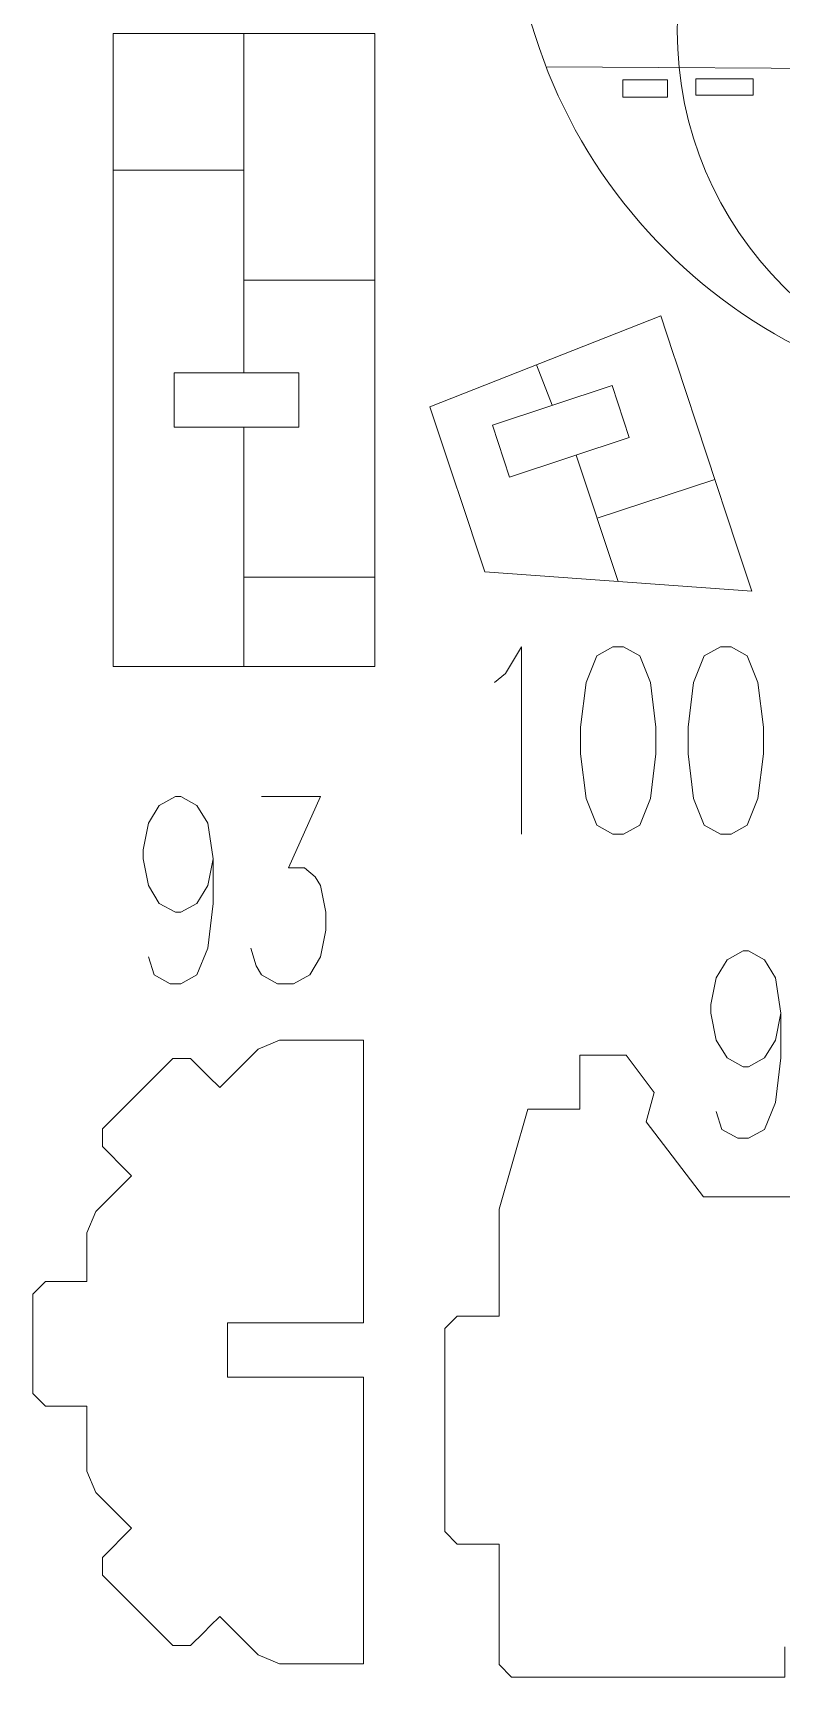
# Model space of a CAD drawing. Header units: millimetres. Extents: x -182 to 179, y -139 to 136.
# Drawn here: x -64 to -18.4, y -136.3 to -36.1 of the extents above; entities that cross this region are included whole.
import ezdxf

# ---------------------------------------------------------------- set-up
doc = ezdxf.new("R2010")
doc.units = ezdxf.units.MM
doc.header["$MEASUREMENT"] = 0
doc.layers.add('Layer 1', color=7, linetype='Continuous')

msp = doc.modelspace()

# ---------------------------------------------------------------- linework, layer by layer
at = {"layer": 'Layer 1', "color": 5, "lineweight": 9}
for points in [[(-28.063, -40.0598), (-25.351, -40.0598), (-25.351, -39.0014), (-28.063, -39.0014), (-28.063, -40.0598)], [(-23.6312, -39.9275), (-20.1254, -39.9275), (-20.1254, -38.9353), (-23.6312, -38.9353), (-23.6312, -39.9275)]]:
    msp.add_lwpolyline(points, close=True, dxfattribs=at)
at = {"layer": 'Layer 1', "color": 1, "lineweight": 9}
for points, knots in [([(-16.8286, -19.0989), (-21.6718, -23.1329), (-24.7547, -29.209), (-24.7547, -36.005), (-24.7547, -36.005), (-24.7547, -48.1507), (-14.9085, -57.9969), (-2.7628, -57.9969), (-2.7628, -57.9969), (9.3829, -57.9969), (19.2291, -48.1507), (19.2291, -36.005), (19.2291, -36.005), (19.2291, -29.0303), (15.9821, -22.8137), (10.9174, -18.7849)], [0, 0, 0, 0, 0.2, 0.2, 0.2, 0.2, 0.4, 0.4, 0.4, 0.4, 0.6, 0.6, 0.6, 0.6, 1, 1, 1, 1]), ([(-35.8765, -75.6937), (-35.8765, -75.6937), (-35.2187, -75.1563), (-35.2187, -75.1563), (-35.2187, -75.1563), (-35.2187, -75.1563), (-34.2366, -73.5279), (-34.2366, -73.5279), (-34.2366, -73.5279), (-34.2366, -73.5279), (-34.2366, -84.9274), (-34.2366, -84.9274)], [0, 0, 0, 0, 0.25, 0.25, 0.25, 0.25, 0.5, 0.5, 0.5, 0.5, 1, 1, 1, 1]), ([(-28.6787, -73.5279), (-28.6787, -73.5279), (-29.6606, -74.0653), (-29.6606, -74.0653), (-29.6606, -74.0653), (-29.6606, -74.0653), (-30.3088, -75.6937), (-30.3088, -75.6937), (-30.3088, -75.6937), (-30.3088, -75.6937), (-30.6426, -78.4133), (-30.6426, -78.4133), (-30.6426, -78.4133), (-30.6426, -78.4133), (-30.6426, -80.0418), (-30.6426, -80.0418), (-30.6426, -80.0418), (-30.6426, -80.0418), (-30.3088, -82.7614), (-30.3088, -82.7614), (-30.3088, -82.7614), (-30.3088, -82.7614), (-29.6606, -84.3899), (-29.6606, -84.3899), (-29.6606, -84.3899), (-29.6606, -84.3899), (-28.6787, -84.9274), (-28.6787, -84.9274), (-28.6787, -84.9274), (-28.6787, -84.9274), (-28.0208, -84.9274), (-28.0208, -84.9274), (-28.0208, -84.9274), (-28.0208, -84.9274), (-27.0387, -84.3899), (-27.0387, -84.3899), (-27.0387, -84.3899), (-27.0387, -84.3899), (-26.3809, -82.7614), (-26.3809, -82.7614), (-26.3809, -82.7614), (-26.3809, -82.7614), (-26.0568, -80.0418), (-26.0568, -80.0418), (-26.0568, -80.0418), (-26.0568, -80.0418), (-26.0568, -78.4133), (-26.0568, -78.4133), (-26.0568, -78.4133), (-26.0568, -78.4133), (-26.3809, -75.6937), (-26.3809, -75.6937), (-26.3809, -75.6937), (-26.3809, -75.6937), (-27.0387, -74.0653), (-27.0387, -74.0653), (-27.0387, -74.0653), (-27.0387, -74.0653), (-28.0208, -73.5279), (-28.0208, -73.5279), (-28.0208, -73.5279), (-28.0208, -73.5279), (-28.6787, -73.5279), (-28.6787, -73.5279)], [0, 0, 0, 0, 0.05882353, 0.05882353, 0.05882353, 0.05882353, 0.11764706, 0.11764706, 0.11764706, 0.11764706, 0.17647059, 0.17647059, 0.17647059, 0.17647059, 0.23529412, 0.23529412, 0.23529412, 0.23529412, 0.29411765, 0.29411765, 0.29411765, 0.29411765, 0.35294118, 0.35294118, 0.35294118, 0.35294118, 0.41176471, 0.41176471, 0.41176471, 0.41176471, 0.47058824, 0.47058824, 0.47058824, 0.47058824, 0.52941176, 0.52941176, 0.52941176, 0.52941176, 0.58823529, 0.58823529, 0.58823529, 0.58823529, 0.64705882, 0.64705882, 0.64705882, 0.64705882, 0.70588235, 0.70588235, 0.70588235, 0.70588235, 0.76470588, 0.76470588, 0.76470588, 0.76470588, 0.82352941, 0.82352941, 0.82352941, 0.82352941, 0.88235294, 0.88235294, 0.88235294, 0.88235294, 1, 1, 1, 1]), ([(-22.1289, -73.5279), (-22.1289, -73.5279), (-23.111, -74.0653), (-23.111, -74.0653), (-23.111, -74.0653), (-23.111, -74.0653), (-23.7689, -75.6937), (-23.7689, -75.6937), (-23.7689, -75.6937), (-23.7689, -75.6937), (-24.0929, -78.4133), (-24.0929, -78.4133), (-24.0929, -78.4133), (-24.0929, -78.4133), (-24.0929, -80.0418), (-24.0929, -80.0418), (-24.0929, -80.0418), (-24.0929, -80.0418), (-23.7689, -82.7614), (-23.7689, -82.7614), (-23.7689, -82.7614), (-23.7689, -82.7614), (-23.111, -84.3899), (-23.111, -84.3899), (-23.111, -84.3899), (-23.111, -84.3899), (-22.1289, -84.9274), (-22.1289, -84.9274), (-22.1289, -84.9274), (-22.1289, -84.9274), (-21.4711, -84.9274), (-21.4711, -84.9274), (-21.4711, -84.9274), (-21.4711, -84.9274), (-20.4891, -84.3899), (-20.4891, -84.3899), (-20.4891, -84.3899), (-20.4891, -84.3899), (-19.841, -82.7614), (-19.841, -82.7614), (-19.841, -82.7614), (-19.841, -82.7614), (-19.5072, -80.0418), (-19.5072, -80.0418), (-19.5072, -80.0418), (-19.5072, -80.0418), (-19.5072, -78.4133), (-19.5072, -78.4133), (-19.5072, -78.4133), (-19.5072, -78.4133), (-19.841, -75.6937), (-19.841, -75.6937), (-19.841, -75.6937), (-19.841, -75.6937), (-20.4891, -74.0653), (-20.4891, -74.0653), (-20.4891, -74.0653), (-20.4891, -74.0653), (-21.4711, -73.5279), (-21.4711, -73.5279), (-21.4711, -73.5279), (-21.4711, -73.5279), (-22.1289, -73.5279), (-22.1289, -73.5279)], [0, 0, 0, 0, 0.05882353, 0.05882353, 0.05882353, 0.05882353, 0.11764706, 0.11764706, 0.11764706, 0.11764706, 0.17647059, 0.17647059, 0.17647059, 0.17647059, 0.23529412, 0.23529412, 0.23529412, 0.23529412, 0.29411765, 0.29411765, 0.29411765, 0.29411765, 0.35294118, 0.35294118, 0.35294118, 0.35294118, 0.41176471, 0.41176471, 0.41176471, 0.41176471, 0.47058824, 0.47058824, 0.47058824, 0.47058824, 0.52941176, 0.52941176, 0.52941176, 0.52941176, 0.58823529, 0.58823529, 0.58823529, 0.58823529, 0.64705882, 0.64705882, 0.64705882, 0.64705882, 0.70588235, 0.70588235, 0.70588235, 0.70588235, 0.76470588, 0.76470588, 0.76470588, 0.76470588, 0.82352941, 0.82352941, 0.82352941, 0.82352941, 0.88235294, 0.88235294, 0.88235294, 0.88235294, 1, 1, 1, 1]), ([(-53.0246, -86.4318), (-53.0246, -86.4318), (-53.3486, -88.0603), (-53.3486, -88.0603), (-53.3486, -88.0603), (-53.3486, -88.0603), (-54.0066, -89.1514), (-54.0066, -89.1514), (-54.0066, -89.1514), (-54.0066, -89.1514), (-54.9885, -89.6888), (-54.9885, -89.6888), (-54.9885, -89.6888), (-54.9885, -89.6888), (-55.3126, -89.6888), (-55.3126, -89.6888), (-55.3126, -89.6888), (-55.3126, -89.6888), (-56.2945, -89.1514), (-56.2945, -89.1514), (-56.2945, -89.1514), (-56.2945, -89.1514), (-56.9525, -88.0603), (-56.9525, -88.0603), (-56.9525, -88.0603), (-56.9525, -88.0603), (-57.2765, -86.4318), (-57.2765, -86.4318), (-57.2765, -86.4318), (-57.2765, -86.4318), (-57.2765, -85.8944), (-57.2765, -85.8944), (-57.2765, -85.8944), (-57.2765, -85.8944), (-56.9525, -84.266), (-56.9525, -84.266), (-56.9525, -84.266), (-56.9525, -84.266), (-56.2945, -83.1748), (-56.2945, -83.1748), (-56.2945, -83.1748), (-56.2945, -83.1748), (-55.3126, -82.6374), (-55.3126, -82.6374), (-55.3126, -82.6374), (-55.3126, -82.6374), (-54.9885, -82.6374), (-54.9885, -82.6374), (-54.9885, -82.6374), (-54.9885, -82.6374), (-54.0066, -83.1748), (-54.0066, -83.1748), (-54.0066, -83.1748), (-54.0066, -83.1748), (-53.3486, -84.266), (-53.3486, -84.266), (-53.3486, -84.266), (-53.3486, -84.266), (-53.0246, -86.4318), (-53.0246, -86.4318), (-53.0246, -86.4318), (-53.0246, -86.4318), (-53.0246, -89.1514), (-53.0246, -89.1514), (-53.0246, -89.1514), (-53.0246, -89.1514), (-53.3486, -91.871), (-53.3486, -91.871), (-53.3486, -91.871), (-53.3486, -91.871), (-54.0066, -93.4995), (-54.0066, -93.4995), (-54.0066, -93.4995), (-54.0066, -93.4995), (-54.9885, -94.0369), (-54.9885, -94.0369), (-54.9885, -94.0369), (-54.9885, -94.0369), (-55.6366, -94.0369), (-55.6366, -94.0369), (-55.6366, -94.0369), (-55.6366, -94.0369), (-56.6186, -93.4995), (-56.6186, -93.4995), (-56.6186, -93.4995), (-56.6186, -93.4995), (-56.9525, -92.4085), (-56.9525, -92.4085)], [0, 0, 0, 0, 0.04347826, 0.04347826, 0.04347826, 0.04347826, 0.08695652, 0.08695652, 0.08695652, 0.08695652, 0.13043478, 0.13043478, 0.13043478, 0.13043478, 0.17391304, 0.17391304, 0.17391304, 0.17391304, 0.2173913, 0.2173913, 0.2173913, 0.2173913, 0.26086957, 0.26086957, 0.26086957, 0.26086957, 0.30434783, 0.30434783, 0.30434783, 0.30434783, 0.34782609, 0.34782609, 0.34782609, 0.34782609, 0.39130435, 0.39130435, 0.39130435, 0.39130435, 0.43478261, 0.43478261, 0.43478261, 0.43478261, 0.47826087, 0.47826087, 0.47826087, 0.47826087, 0.52173913, 0.52173913, 0.52173913, 0.52173913, 0.56521739, 0.56521739, 0.56521739, 0.56521739, 0.60869565, 0.60869565, 0.60869565, 0.60869565, 0.65217391, 0.65217391, 0.65217391, 0.65217391, 0.69565217, 0.69565217, 0.69565217, 0.69565217, 0.73913043, 0.73913043, 0.73913043, 0.73913043, 0.7826087, 0.7826087, 0.7826087, 0.7826087, 0.82608696, 0.82608696, 0.82608696, 0.82608696, 0.86956522, 0.86956522, 0.86956522, 0.86956522, 0.91304348, 0.91304348, 0.91304348, 0.91304348, 1, 1, 1, 1]), ([(-50.0787, -82.6374), (-50.0787, -82.6374), (-46.4748, -82.6374), (-46.4748, -82.6374), (-46.4748, -82.6374), (-46.4748, -82.6374), (-48.4388, -86.9855), (-48.4388, -86.9855), (-48.4388, -86.9855), (-48.4388, -86.9855), (-47.4568, -86.9855), (-47.4568, -86.9855), (-47.4568, -86.9855), (-47.4568, -86.9855), (-46.7989, -87.5229), (-46.7989, -87.5229), (-46.7989, -87.5229), (-46.7989, -87.5229), (-46.4748, -88.0603), (-46.4748, -88.0603), (-46.4748, -88.0603), (-46.4748, -88.0603), (-46.1508, -89.6888), (-46.1508, -89.6888), (-46.1508, -89.6888), (-46.1508, -89.6888), (-46.1508, -90.7799), (-46.1508, -90.7799), (-46.1508, -90.7799), (-46.1508, -90.7799), (-46.4748, -92.4085), (-46.4748, -92.4085), (-46.4748, -92.4085), (-46.4748, -92.4085), (-47.1328, -93.4995), (-47.1328, -93.4995), (-47.1328, -93.4995), (-47.1328, -93.4995), (-48.1147, -94.0369), (-48.1147, -94.0369), (-48.1147, -94.0369), (-48.1147, -94.0369), (-49.0967, -94.0369), (-49.0967, -94.0369), (-49.0967, -94.0369), (-49.0967, -94.0369), (-50.0787, -93.4995), (-50.0787, -93.4995), (-50.0787, -93.4995), (-50.0787, -93.4995), (-50.4027, -92.9458), (-50.4027, -92.9458), (-50.4027, -92.9458), (-50.4027, -92.9458), (-50.7268, -91.871), (-50.7268, -91.871)], [0, 0, 0, 0, 0.06666667, 0.06666667, 0.06666667, 0.06666667, 0.13333333, 0.13333333, 0.13333333, 0.13333333, 0.2, 0.2, 0.2, 0.2, 0.26666667, 0.26666667, 0.26666667, 0.26666667, 0.33333333, 0.33333333, 0.33333333, 0.33333333, 0.4, 0.4, 0.4, 0.4, 0.46666667, 0.46666667, 0.46666667, 0.46666667, 0.53333333, 0.53333333, 0.53333333, 0.53333333, 0.6, 0.6, 0.6, 0.6, 0.66666667, 0.66666667, 0.66666667, 0.66666667, 0.73333333, 0.73333333, 0.73333333, 0.73333333, 0.8, 0.8, 0.8, 0.8, 0.86666667, 0.86666667, 0.86666667, 0.86666667, 1, 1, 1, 1]), ([(-18.4523, -95.8389), (-18.4523, -95.8389), (-18.7763, -97.4674), (-18.7763, -97.4674), (-18.7763, -97.4674), (-18.7763, -97.4674), (-19.4343, -98.5585), (-19.4343, -98.5585), (-19.4343, -98.5585), (-19.4343, -98.5585), (-20.4162, -99.0959), (-20.4162, -99.0959), (-20.4162, -99.0959), (-20.4162, -99.0959), (-20.7403, -99.0959), (-20.7403, -99.0959), (-20.7403, -99.0959), (-20.7403, -99.0959), (-21.7222, -98.5585), (-21.7222, -98.5585), (-21.7222, -98.5585), (-21.7222, -98.5585), (-22.3802, -97.4674), (-22.3802, -97.4674), (-22.3802, -97.4674), (-22.3802, -97.4674), (-22.7042, -95.8389), (-22.7042, -95.8389), (-22.7042, -95.8389), (-22.7042, -95.8389), (-22.7042, -95.3015), (-22.7042, -95.3015), (-22.7042, -95.3015), (-22.7042, -95.3015), (-22.3802, -93.673), (-22.3802, -93.673), (-22.3802, -93.673), (-22.3802, -93.673), (-21.7222, -92.5819), (-21.7222, -92.5819), (-21.7222, -92.5819), (-21.7222, -92.5819), (-20.7403, -92.0445), (-20.7403, -92.0445), (-20.7403, -92.0445), (-20.7403, -92.0445), (-20.4162, -92.0445), (-20.4162, -92.0445), (-20.4162, -92.0445), (-20.4162, -92.0445), (-19.4343, -92.5819), (-19.4343, -92.5819), (-19.4343, -92.5819), (-19.4343, -92.5819), (-18.7763, -93.673), (-18.7763, -93.673), (-18.7763, -93.673), (-18.7763, -93.673), (-18.4523, -95.8389), (-18.4523, -95.8389), (-18.4523, -95.8389), (-18.4523, -95.8389), (-18.4523, -98.5585), (-18.4523, -98.5585), (-18.4523, -98.5585), (-18.4523, -98.5585), (-18.7763, -101.2781), (-18.7763, -101.2781), (-18.7763, -101.2781), (-18.7763, -101.2781), (-19.4343, -102.9066), (-19.4343, -102.9066), (-19.4343, -102.9066), (-19.4343, -102.9066), (-20.4162, -103.444), (-20.4162, -103.444), (-20.4162, -103.444), (-20.4162, -103.444), (-21.0643, -103.444), (-21.0643, -103.444), (-21.0643, -103.444), (-21.0643, -103.444), (-22.0463, -102.9066), (-22.0463, -102.9066), (-22.0463, -102.9066), (-22.0463, -102.9066), (-22.3802, -101.8155), (-22.3802, -101.8155)], [0, 0, 0, 0, 0.04347826, 0.04347826, 0.04347826, 0.04347826, 0.08695652, 0.08695652, 0.08695652, 0.08695652, 0.13043478, 0.13043478, 0.13043478, 0.13043478, 0.17391304, 0.17391304, 0.17391304, 0.17391304, 0.2173913, 0.2173913, 0.2173913, 0.2173913, 0.26086957, 0.26086957, 0.26086957, 0.26086957, 0.30434783, 0.30434783, 0.30434783, 0.30434783, 0.34782609, 0.34782609, 0.34782609, 0.34782609, 0.39130435, 0.39130435, 0.39130435, 0.39130435, 0.43478261, 0.43478261, 0.43478261, 0.43478261, 0.47826087, 0.47826087, 0.47826087, 0.47826087, 0.52173913, 0.52173913, 0.52173913, 0.52173913, 0.56521739, 0.56521739, 0.56521739, 0.56521739, 0.60869565, 0.60869565, 0.60869565, 0.60869565, 0.65217391, 0.65217391, 0.65217391, 0.65217391, 0.69565217, 0.69565217, 0.69565217, 0.69565217, 0.73913043, 0.73913043, 0.73913043, 0.73913043, 0.7826087, 0.7826087, 0.7826087, 0.7826087, 0.82608696, 0.82608696, 0.82608696, 0.82608696, 0.86956522, 0.86956522, 0.86956522, 0.86956522, 0.91304348, 0.91304348, 0.91304348, 0.91304348, 1, 1, 1, 1])]:
    msp.add_open_spline(points, degree=3, knots=knots, dxfattribs=at)
at = {"layer": 'Layer 1', "lineweight": 9}
for points in [[(-34.8885, -26.9173), (-34.738, -44.4403), (-20.5633, -58.615), (-3.0404, -58.7655)], [(-59.1109, -44.7779), (-59.1109, -44.7779), (-59.1109, -71.8546), (-59.1109, -71.8546)], [(-43.1671, -68.9984), (-43.1671, -68.9984), (-43.1671, -51.4807), (-43.1671, -51.4807)], [(-21.1244, -67.4034), (-21.1244, -67.4034), (-24.8296, -56.193), (-24.8296, -56.193)]]:
    msp.add_open_spline(points, degree=3, dxfattribs=at)
for points, knots in [([(-43.1671, -50.9185), (-43.1671, -50.9185), (-43.1671, -36.1704), (-43.1671, -36.1704), (-43.1671, -36.1704), (-43.1671, -36.1704), (-59.1109, -36.1704), (-59.1109, -36.1704), (-59.1109, -36.1704), (-59.1109, -36.1704), (-59.1109, -44.2157), (-59.1109, -44.2157)], [0, 0, 0, 0, 0.25, 0.25, 0.25, 0.25, 0.5, 0.5, 0.5, 0.5, 1, 1, 1, 1]), ([(-25.006, -55.6591), (-25.006, -55.6591), (-25.7603, -53.3769), (-25.7603, -53.3769), (-25.7603, -53.3769), (-25.7603, -53.3769), (-39.8208, -58.9022), (-39.8208, -58.9022), (-39.8208, -58.9022), (-39.8208, -58.9022), (-38.2393, -63.6607), (-38.2393, -63.6607)], [0, 0, 0, 0, 0.25, 0.25, 0.25, 0.25, 0.5, 0.5, 0.5, 0.5, 1, 1, 1, 1]), ([(-55.3996, -60.1527), (-55.3996, -60.1527), (-55.3996, -56.8444), (-55.3996, -56.8444), (-55.3996, -56.8444), (-55.3996, -56.8444), (-47.7904, -56.8444), (-47.7904, -56.8444), (-47.7904, -56.8444), (-47.7904, -56.8444), (-47.7904, -60.1527), (-47.7904, -60.1527), (-47.7904, -60.1527), (-47.7904, -60.1527), (-55.3996, -60.1527), (-55.3996, -60.1527)], [0, 0, 0, 0, 0.2, 0.2, 0.2, 0.2, 0.4, 0.4, 0.4, 0.4, 0.6, 0.6, 0.6, 0.6, 1, 1, 1, 1]), ([(-28.7263, -57.6024), (-28.7263, -57.6024), (-27.6744, -60.7676), (-27.6744, -60.7676), (-27.6744, -60.7676), (-27.6744, -60.7676), (-34.9615, -63.1894), (-34.9615, -63.1894), (-34.9615, -63.1894), (-34.9615, -63.1894), (-36.0133, -60.0243), (-36.0133, -60.0243), (-36.0133, -60.0243), (-36.0133, -60.0243), (-28.7263, -57.6024), (-28.7263, -57.6024)], [0, 0, 0, 0, 0.2, 0.2, 0.2, 0.2, 0.4, 0.4, 0.4, 0.4, 0.6, 0.6, 0.6, 0.6, 1, 1, 1, 1]), ([(-38.062, -64.1943), (-38.062, -64.1943), (-36.4805, -68.9528), (-36.4805, -68.9528), (-36.4805, -68.9528), (-36.4805, -68.9528), (-20.2248, -70.1252), (-20.2248, -70.1252), (-20.2248, -70.1252), (-20.2248, -70.1252), (-20.9479, -67.9372), (-20.9479, -67.9372)], [0, 0, 0, 0, 0.25, 0.25, 0.25, 0.25, 0.5, 0.5, 0.5, 0.5, 1, 1, 1, 1]), ([(-59.1109, -72.4168), (-59.1109, -72.4168), (-59.1109, -74.7114), (-59.1109, -74.7114), (-59.1109, -74.7114), (-59.1109, -74.7114), (-43.1671, -74.7114), (-43.1671, -74.7114), (-43.1671, -74.7114), (-43.1671, -74.7114), (-43.1671, -69.5606), (-43.1671, -69.5606)], [0, 0, 0, 0, 0.25, 0.25, 0.25, 0.25, 0.5, 0.5, 0.5, 0.5, 1, 1, 1, 1]), ([(-6.5321, -84.3425), (-6.5321, -84.3425), (-6.5321, -81.9632), (-6.5321, -81.9632), (-6.5321, -81.9632), (-6.5321, -81.9632), (-8.0834, -80.2431), (-8.0834, -80.2431), (-8.0834, -80.2431), (-8.0834, -80.2431), (-11.3674, -80.2431), (-11.3674, -80.2431), (-11.3674, -80.2431), (-11.3674, -80.2431), (-11.3674, -85.0685), (-11.3674, -85.0685), (-11.3674, -85.0685), (-11.3674, -85.0685), (-6.5399, -102.451), (-6.5399, -102.451), (-6.5399, -102.451), (-6.5399, -102.451), (-10.2986, -107.0074), (-10.2986, -107.0074), (-10.2986, -107.0074), (-10.2986, -107.0074), (-14.4875, -107.0074), (-14.4875, -107.0074), (-14.4875, -107.0074), (-14.4875, -107.0074), (-23.1658, -107.0074), (-23.1658, -107.0074), (-23.1658, -107.0074), (-23.1658, -107.0074), (-26.652, -102.451), (-26.652, -102.451), (-26.652, -102.451), (-26.652, -102.451), (-26.1529, -100.6597), (-26.1529, -100.6597), (-26.1529, -100.6597), (-26.1529, -100.6597), (-27.8718, -98.3964), (-27.8718, -98.3964), (-27.8718, -98.3964), (-27.8718, -98.3964), (-30.6956, -98.3964), (-30.6956, -98.3964), (-30.6956, -98.3964), (-30.6956, -98.3964), (-30.6956, -100.041), (-30.6956, -100.041)], [0, 0, 0, 0, 0.07142857, 0.07142857, 0.07142857, 0.07142857, 0.14285714, 0.14285714, 0.14285714, 0.14285714, 0.21428571, 0.21428571, 0.21428571, 0.21428571, 0.28571429, 0.28571429, 0.28571429, 0.28571429, 0.35714286, 0.35714286, 0.35714286, 0.35714286, 0.42857143, 0.42857143, 0.42857143, 0.42857143, 0.5, 0.5, 0.5, 0.5, 0.57142857, 0.57142857, 0.57142857, 0.57142857, 0.64285714, 0.64285714, 0.64285714, 0.64285714, 0.71428571, 0.71428571, 0.71428571, 0.71428571, 0.78571429, 0.78571429, 0.78571429, 0.78571429, 0.85714286, 0.85714286, 0.85714286, 0.85714286, 1, 1, 1, 1]), ([(-45.1285, -117.9957), (-45.1285, -117.9957), (-52.1515, -117.9957), (-52.1515, -117.9957), (-52.1515, -117.9957), (-52.1515, -117.9957), (-52.1515, -114.6938), (-52.1515, -114.6938), (-52.1515, -114.6938), (-52.1515, -114.6938), (-43.8657, -114.6938), (-43.8657, -114.6938), (-43.8657, -114.6938), (-43.8657, -114.6938), (-43.8657, -97.48), (-43.8657, -97.48), (-43.8657, -97.48), (-43.8657, -97.48), (-48.9705, -97.48), (-48.9705, -97.48), (-48.9705, -97.48), (-48.9705, -97.48), (-50.2713, -98.0188), (-50.2713, -98.0188), (-50.2713, -98.0188), (-50.2713, -98.0188), (-52.6183, -100.3657), (-52.6183, -100.3657), (-52.6183, -100.3657), (-52.6183, -100.3657), (-53.3068, -99.6772), (-53.3068, -99.6772)], [0, 0, 0, 0, 0.11111111, 0.11111111, 0.11111111, 0.11111111, 0.22222222, 0.22222222, 0.22222222, 0.22222222, 0.33333333, 0.33333333, 0.33333333, 0.33333333, 0.44444444, 0.44444444, 0.44444444, 0.44444444, 0.55555556, 0.55555556, 0.55555556, 0.55555556, 0.66666667, 0.66666667, 0.66666667, 0.66666667, 0.77777778, 0.77777778, 0.77777778, 0.77777778, 1, 1, 1, 1]), ([(-53.7044, -99.2797), (-53.7044, -99.2797), (-54.3929, -98.5912), (-54.3929, -98.5912), (-54.3929, -98.5912), (-54.3929, -98.5912), (-55.4705, -98.5912), (-55.4705, -98.5912), (-55.4705, -98.5912), (-55.4705, -98.5912), (-59.7589, -102.8796), (-59.7589, -102.8796), (-59.7589, -102.8796), (-59.7589, -102.8796), (-59.7589, -103.9573), (-59.7589, -103.9573), (-59.7589, -103.9573), (-59.7589, -103.9573), (-59.1902, -104.526), (-59.1902, -104.526)], [0, 0, 0, 0, 0.16666667, 0.16666667, 0.16666667, 0.16666667, 0.33333333, 0.33333333, 0.33333333, 0.33333333, 0.5, 0.5, 0.5, 0.5, 0.66666667, 0.66666667, 0.66666667, 0.66666667, 1, 1, 1, 1]), ([(-30.6956, -100.6032), (-30.6956, -100.6032), (-30.6956, -101.6856), (-30.6956, -101.6856), (-30.6956, -101.6856), (-30.6956, -101.6856), (-33.8558, -101.6856), (-33.8558, -101.6856), (-33.8558, -101.6856), (-33.8558, -101.6856), (-35.6096, -107.7694), (-35.6096, -107.7694), (-35.6096, -107.7694), (-35.6096, -107.7694), (-35.6096, -114.275), (-35.6096, -114.275), (-35.6096, -114.275), (-35.6096, -114.275), (-36.8796, -114.275), (-36.8796, -114.275)], [0, 0, 0, 0, 0.16666667, 0.16666667, 0.16666667, 0.16666667, 0.33333333, 0.33333333, 0.33333333, 0.33333333, 0.5, 0.5, 0.5, 0.5, 0.66666667, 0.66666667, 0.66666667, 0.66666667, 1, 1, 1, 1]), ([(-58.7926, -104.9236), (-58.7926, -104.9236), (-57.9844, -105.7318), (-57.9844, -105.7318), (-57.9844, -105.7318), (-57.9844, -105.7318), (-60.1644, -107.9118), (-60.1644, -107.9118), (-60.1644, -107.9118), (-60.1644, -107.9118), (-60.7032, -109.2126), (-60.7032, -109.2126), (-60.7032, -109.2126), (-60.7032, -109.2126), (-60.7032, -112.1711), (-60.7032, -112.1711), (-60.7032, -112.1711), (-60.7032, -112.1711), (-61.6867, -112.1711), (-61.6867, -112.1711)], [0, 0, 0, 0, 0.16666667, 0.16666667, 0.16666667, 0.16666667, 0.33333333, 0.33333333, 0.33333333, 0.33333333, 0.5, 0.5, 0.5, 0.5, 0.66666667, 0.66666667, 0.66666667, 0.66666667, 1, 1, 1, 1]), ([(-62.2489, -112.1711), (-62.2489, -112.1711), (-63.2324, -112.1711), (-63.2324, -112.1711), (-63.2324, -112.1711), (-63.2324, -112.1711), (-63.9944, -112.9331), (-63.9944, -112.9331), (-63.9944, -112.9331), (-63.9944, -112.9331), (-63.9944, -118.9931), (-63.9944, -118.9931), (-63.9944, -118.9931), (-63.9944, -118.9931), (-63.2324, -119.7551), (-63.2324, -119.7551), (-63.2324, -119.7551), (-63.2324, -119.7551), (-62.2489, -119.7551), (-62.2489, -119.7551)], [0, 0, 0, 0, 0.16666667, 0.16666667, 0.16666667, 0.16666667, 0.33333333, 0.33333333, 0.33333333, 0.33333333, 0.5, 0.5, 0.5, 0.5, 0.66666667, 0.66666667, 0.66666667, 0.66666667, 1, 1, 1, 1]), ([(-37.4418, -114.275), (-37.4418, -114.275), (-38.1496, -114.275), (-38.1496, -114.275), (-38.1496, -114.275), (-38.1496, -114.275), (-38.9116, -115.037), (-38.9116, -115.037), (-38.9116, -115.037), (-38.9116, -115.037), (-38.9116, -127.4024), (-38.9116, -127.4024), (-38.9116, -127.4024), (-38.9116, -127.4024), (-38.1496, -128.1644), (-38.1496, -128.1644), (-38.1496, -128.1644), (-38.1496, -128.1644), (-37.4418, -128.1644), (-37.4418, -128.1644)], [0, 0, 0, 0, 0.16666667, 0.16666667, 0.16666667, 0.16666667, 0.33333333, 0.33333333, 0.33333333, 0.33333333, 0.5, 0.5, 0.5, 0.5, 0.66666667, 0.66666667, 0.66666667, 0.66666667, 1, 1, 1, 1]), ([(-53.1961, -133.14), (-53.1961, -133.14), (-52.6183, -132.5622), (-52.6183, -132.5622), (-52.6183, -132.5622), (-52.6183, -132.5622), (-50.2713, -134.9092), (-50.2713, -134.9092), (-50.2713, -134.9092), (-50.2713, -134.9092), (-48.9705, -135.448), (-48.9705, -135.448), (-48.9705, -135.448), (-48.9705, -135.448), (-43.8657, -135.448), (-43.8657, -135.448), (-43.8657, -135.448), (-43.8657, -135.448), (-43.8657, -117.9957), (-43.8657, -117.9957), (-43.8657, -117.9957), (-43.8657, -117.9957), (-44.5661, -117.9957), (-44.5661, -117.9957)], [0, 0, 0, 0, 0.14285714, 0.14285714, 0.14285714, 0.14285714, 0.28571429, 0.28571429, 0.28571429, 0.28571429, 0.42857143, 0.42857143, 0.42857143, 0.42857143, 0.57142857, 0.57142857, 0.57142857, 0.57142857, 0.71428571, 0.71428571, 0.71428571, 0.71428571, 1, 1, 1, 1]), ([(-61.6867, -119.7551), (-61.6867, -119.7551), (-60.7032, -119.7551), (-60.7032, -119.7551), (-60.7032, -119.7551), (-60.7032, -119.7551), (-60.7032, -123.7153), (-60.7032, -123.7153), (-60.7032, -123.7153), (-60.7032, -123.7153), (-60.1644, -125.0161), (-60.1644, -125.0161), (-60.1644, -125.0161), (-60.1644, -125.0161), (-57.9844, -127.1961), (-57.9844, -127.1961), (-57.9844, -127.1961), (-57.9844, -127.1961), (-59.7589, -128.9707), (-59.7589, -128.9707), (-59.7589, -128.9707), (-59.7589, -128.9707), (-59.7589, -130.0483), (-59.7589, -130.0483), (-59.7589, -130.0483), (-59.7589, -130.0483), (-55.4705, -134.3368), (-55.4705, -134.3368), (-55.4705, -134.3368), (-55.4705, -134.3368), (-54.3929, -134.3368), (-54.3929, -134.3368), (-54.3929, -134.3368), (-54.3929, -134.3368), (-53.5937, -133.5376), (-53.5937, -133.5376)], [0, 0, 0, 0, 0.1, 0.1, 0.1, 0.1, 0.2, 0.2, 0.2, 0.2, 0.3, 0.3, 0.3, 0.3, 0.4, 0.4, 0.4, 0.4, 0.5, 0.5, 0.5, 0.5, 0.6, 0.6, 0.6, 0.6, 0.7, 0.7, 0.7, 0.7, 0.8, 0.8, 0.8, 0.8, 1, 1, 1, 1]), ([(-36.8796, -128.1644), (-36.8796, -128.1644), (-35.6096, -128.1644), (-35.6096, -128.1644), (-35.6096, -128.1644), (-35.6096, -128.1644), (-35.6096, -135.4977), (-35.6096, -135.4977), (-35.6096, -135.4977), (-35.6096, -135.4977), (-34.8476, -136.2597), (-34.8476, -136.2597), (-34.8476, -136.2597), (-34.8476, -136.2597), (-18.2, -136.2597), (-18.2, -136.2597), (-18.2, -136.2597), (-18.2, -136.2597), (-18.2, -134.4223), (-18.2, -134.4223)], [0, 0, 0, 0, 0.16666667, 0.16666667, 0.16666667, 0.16666667, 0.33333333, 0.33333333, 0.33333333, 0.33333333, 0.5, 0.5, 0.5, 0.5, 0.66666667, 0.66666667, 0.66666667, 0.66666667, 1, 1, 1, 1])]:
    msp.add_open_spline(points, degree=3, knots=knots, dxfattribs=at)
at = {"layer": 'Layer 1', "color": 5, "lineweight": 9}
for points in [[(-51.139, -36.1704), (-51.139, -36.1704), (-51.139, -56.8444), (-51.139, -56.8444)], [(-51.139, -44.4968), (-51.139, -44.4968), (-59.1109, -44.4968), (-59.1109, -44.4968)], [(-51.139, -51.1996), (-51.139, -51.1996), (-43.1671, -51.1996), (-43.1671, -51.1996)], [(-32.3698, -58.8133), (-32.3698, -58.8133), (-33.3363, -56.3541), (-33.3363, -56.3541)], [(-51.1388, -60.1527), (-51.1388, -60.1527), (-51.139, -74.7114), (-51.139, -74.7114)], [(-28.3527, -69.539), (-28.3527, -69.539), (-30.9104, -61.843), (-30.9104, -61.843)], [(-29.6316, -65.691), (-29.6316, -65.691), (-22.4725, -63.3248), (-22.4725, -63.3248)], [(-51.1389, -69.2795), (-51.1389, -69.2795), (-43.1671, -69.2795), (-43.1671, -69.2795)]]:
    msp.add_open_spline(points, degree=3, dxfattribs=at)
at = {"layer": 'Layer 1', "color": 1, "lineweight": 9}
for points in [[(-12.1821, -38.3296), (-12.1821, -38.3296), (-32.73, -38.2153), (-32.73, -38.2153)], [(-59.111, -44.2157), (-59.111, -44.2157), (-59.1108, -44.7779), (-59.1108, -44.7779)], [(-43.1672, -50.9185), (-43.1672, -50.9185), (-43.167, -51.4807), (-43.167, -51.4807)], [(-25.0057, -55.659), (-25.0057, -55.659), (-24.8297, -56.193), (-24.8297, -56.193)], [(-38.2386, -63.6605), (-38.2386, -63.6605), (-38.0626, -64.1945), (-38.0626, -64.1945)], [(-21.1241, -67.4033), (-21.1241, -67.4033), (-20.9481, -67.9373), (-20.9481, -67.9373)], [(-43.1672, -68.9984), (-43.1672, -68.9984), (-43.167, -69.5606), (-43.167, -69.5606)], [(-59.1111, -71.8546), (-59.1111, -71.8546), (-59.1109, -72.4168), (-59.1109, -72.4168)], [(-53.7043, -99.2796), (-53.7043, -99.2796), (-53.3069, -99.6772), (-53.3069, -99.6772)], [(-30.6958, -100.6032), (-30.6958, -100.6032), (-30.6956, -100.041), (-30.6956, -100.041)], [(-59.1901, -104.526), (-59.1901, -104.526), (-58.7927, -104.9236), (-58.7927, -104.9236)], [(-62.2489, -112.171), (-62.2489, -112.171), (-61.6867, -112.1712), (-61.6867, -112.1712)], [(-37.4418, -114.2748), (-37.4418, -114.2748), (-36.8796, -114.275), (-36.8796, -114.275)], [(-45.1284, -117.9956), (-45.1284, -117.9956), (-44.5662, -117.9958), (-44.5662, -117.9958)], [(-62.2489, -119.755), (-62.2489, -119.755), (-61.6867, -119.7552), (-61.6867, -119.7552)], [(-37.4418, -128.1644), (-37.4418, -128.1644), (-36.8796, -128.1646), (-36.8796, -128.1646)], [(-53.5938, -133.5375), (-53.5938, -133.5375), (-53.196, -133.1401), (-53.196, -133.1401)]]:
    msp.add_open_spline(points, degree=3, dxfattribs=at)

doc.saveas('drawing.dxf')
